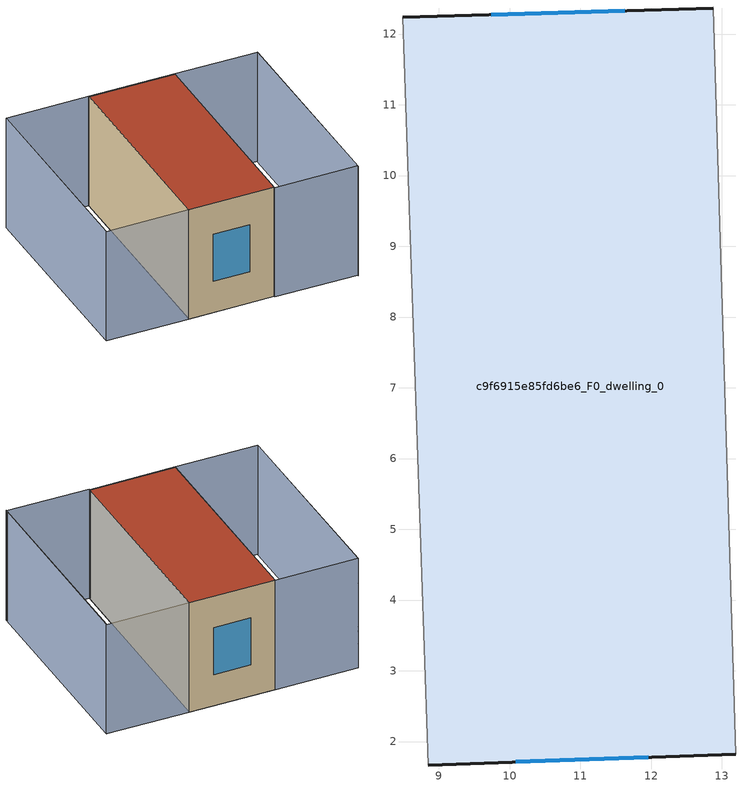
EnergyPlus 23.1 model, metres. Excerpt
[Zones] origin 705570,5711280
c9f6915e85fd6be6_F0_dwelling_0
 floor ground (EU_floor_Construction): 13.19,1.82 12.88,12.37 8.49,12.23 8.85,1.67 z0
 wall outside (EU_wall_Construction): 8.49,12.23 12.88,12.37 / 13.19,1.82 8.85,1.67 z0:6
 wall adiabatic (EU_wall_Construction): 12.88,12.37 13.19,1.82 / 8.85,1.67 8.49,12.23 z0:6
 window (EU_Window_Construction): 9.74,12.27 11.63,12.33 / 11.96,1.78 10.09,1.71 z1.71:4.29
 roof outside (EU_roof_Construction): 12.88,12.37 13.19,1.82 8.85,1.67 8.49,12.23 z6
shading: 4.29,12.09 4.63,1.6 / 17.42,1.86 17.07,12.5 / 8.49,12.23 8.85,1.67 / 8.85,1.67 4.63,1.53 / 4.63,1.53 4.27,12.09 / 4.27,12.09 8.49,12.23 / 13.2,1.78 12.88,12.37 / 12.88,12.37 17.11,12.49 / 17.11,12.49 17.42,1.91 / 17.42,1.91 13.2,1.78 z0:6
[Building]
EU S2 Campaign: North Axis=0; Terrain=City; Solar Distribution=FullExterior
[Site:Location]
London: Latitude=51.5; Longitude=-0.5; Time Zone=0; Elevation=25
[SizingPeriod:WeatherFileDays]
AnnualSizingPeriod: Begin Month=1; Begin Day of Month=1; End Month=12; End Day of Month=31; Day of Week for Start Day=Monday; Use Weather File Daylight Saving Period=No; Use Weather File Rain and Snow Indicators=No
[MATERIAL]
EU_InternalMass_Material: Roughness=MediumRough; Thickness=0.1; Conductivity=1; Density=1800; Specific Heat=900; Thermal Absorptance=0.9; Solar Absorptance=0.7; Visible Absorptance=0.7
[MATERIAL:NOMASS] Roughness=MediumRough; Thermal Absorptance=0.9; Solar Absorptance=0.7; Visible Absorptance=0.7
Name | Thermal Resistance
EU_wall_NoMass | 0.71061
EU_roof_NoMass | 2.41608
EU_floor_NoMass | 1.75078
[WINDOWMATERIAL:SIMPLEGLAZINGSYSTEM]
EU_Window_SimpleGlazing: UFactor=2.64892; Solar Heat Gain Coefficient=0.76; Visible Transmittance=0.76
[CONSTRUCTION]
EU_wall_Construction: EU_wall_NoMass
EU_roof_Construction: EU_roof_NoMass
EU_floor_Construction: EU_floor_NoMass
EU_InternalMass_Construction: EU_InternalMass_Material
EU_Window_Construction: EU_Window_SimpleGlazing
[ZONE]
c9f6915e85fd6be6_F0_dwelling_0: Type=1; Multiplier=1; Ceiling Height=autocalculate; Volume=276.693; Floor Area=autocalculate; Part of Total Floor Area=Yes
[INTERNALMASS]
c9f6915e85fd6be6_F0_dwelling_0_EU_InternalMass: Construction=EU_InternalMass_Construction; Zone or ZoneList=c9f6915e85fd6be6_F0_dwelling_0; Surface Area=46.1159
[OTHEREQUIPMENT]
EU_Step8_InternalGain_c9f6915e85fd6be6_F0_dwelling_0_f000: Fuel Type=Electricity; Zone or ZoneList or Space or SpaceList=c9f6915e85fd6be6_F0_dwelling_0; Schedule=EU_Step8_GainSchedule_c9f6915e85fd6be6_F0_dwelling_0_f000; Design Level Calculation Method=Watts/Area; Power per Zone Floor Area=1; Fraction Latent=0; Fraction Radiant=0; Fraction Lost=0; Carbon Dioxide Generation Rate=0; EndUse Subcategory=EU_Step8_InternalGains
[ZONEVENTILATION:DESIGNFLOWRATE]
EU_ConstantAir_c9f6915e85fd6be6_F0_dwelling_0: Zone or ZoneList or Space or SpaceList=c9f6915e85fd6be6_F0_dwelling_0; Schedule=EU_AlwaysOn; Design Flow Rate Calculation Method=AirChanges/Hour; Air Changes per Hour=0.496673; Ventilation Type=Natural; Fan Pressure Rise=0; Fan Total Efficiency=1; Constant Term Coefficient=1; Temperature Term Coefficient=0; Velocity Term Coefficient=0; Velocity Squared Term Coefficient=0; Minimum Indoor Temperature=-100; Maximum Indoor Temperature=100; Delta Temperature=-100; Minimum Outdoor Temperature=-100; Maximum Outdoor Temperature=100; Maximum Wind Speed=40
[HVACTEMPLATE:THERMOSTAT]
EU_HeatOnly_c9f6915e85fd6be6_F0_dwelling_0: Constant Heating Setpoint=20; Constant Cooling Setpoint=50
[HVACTEMPLATE:ZONE:IDEALLOADSAIRSYSTEM]
c9f6915e85fd6be6_F0_dwelling_0: Template Thermostat=EU_HeatOnly_c9f6915e85fd6be6_F0_dwelling_0; System Availability Schedule=EU_AlwaysOn; Maximum Heating Supply Air Temperature=50; Minimum Cooling Supply Air Temperature=13; Maximum Heating Supply Air Humidity Ratio=0.0156; Minimum Cooling Supply Air Humidity Ratio=0.0077; Heating Limit=NoLimit; Cooling Limit=NoLimit; Heating Availability Schedule=EU_AlwaysOn; Cooling Availability Schedule=EU_CoolingOff; Dehumidification Control Type=ConstantSensibleHeatRatio; Cooling Sensible Heat Ratio=0.7; Dehumidification Setpoint=60; Humidification Control Type=None; Humidification Setpoint=30; Outdoor Air Method=None; Outdoor Air Flow Rate per Person=0.00944; Outdoor Air Flow Rate per Zone Floor Area=0; Outdoor Air Flow Rate per Zone=0; Demand Controlled Ventilation Type=None; Outdoor Air Economizer Type=NoEconomizer; Heat Recovery Type=None; Sensible Heat Recovery Effectiveness=0.7; Latent Heat Recovery Effectiveness=0.65
[SIZING:ZONE]
c9f6915e85fd6be6_F0_dwelling_0: Zone Cooling Design Supply Air Temperature Input Method=SupplyAirTemperature; Zone Cooling Design Supply Air Temperature=13; Zone Heating Design Supply Air Temperature Input Method=SupplyAirTemperature; Zone Heating Design Supply Air Temperature=50; Zone Cooling Design Supply Air Humidity Ratio=0.008; Zone Heating Design Supply Air Humidity Ratio=0.008; Cooling Design Air Flow Method=DesignDay; Cooling Design Air Flow Rate=0; Cooling Minimum Air Flow per Zone Floor Area=0.000762; Cooling Minimum Air Flow=0; Cooling Minimum Air Flow Fraction=0.2; Heating Design Air Flow Method=DesignDay; Heating Design Air Flow Rate=0; Heating Maximum Air Flow per Zone Floor Area=0.002032; Heating Maximum Air Flow=0.141576; Heating Maximum Air Flow Fraction=0.3; Account for Dedicated Outdoor Air System=No; Dedicated Outdoor Air System Control Strategy=NeutralSupplyAir; Dedicated Outdoor Air Low Setpoint Temperature for Design=autosize; Dedicated Outdoor Air High Setpoint Temperature for Design=autosize; Zone Load Sizing Method=Sensible Load Only No Latent Load; Zone Latent Cooling Design Supply Air Humidity Ratio Input Method=HumidityRatioDifference; Zone Cooling Design Supply Air Humidity Ratio Difference=0.005; Zone Latent Heating Design Supply Air Humidity Ratio Input Method=HumidityRatioDifference; Zone Humidification Design Supply Air Humidity Ratio Difference=0.005
[SCHEDULE:CONSTANT]
Name | Hourly Value
EU_AlwaysOn | 1
EU_CoolingOff | 0
[SCHEDULE:FILE]
EU_Step8_GainSchedule_c9f6915e85fd6be6_F0_dwelling_0_f000: File=../../schedules/c9f6915e85fd6be6/c9f6915e85fd6be6_F0_dwelling_0_f000_gain.csv; Column Number=1; Rows to Skip at Top=0; Number of Hours of Data=8760; Column Separator=Comma; Interpolate to Timestep=No; Minutes per Item=60; Adjust Schedule for Daylight Savings=Yes
